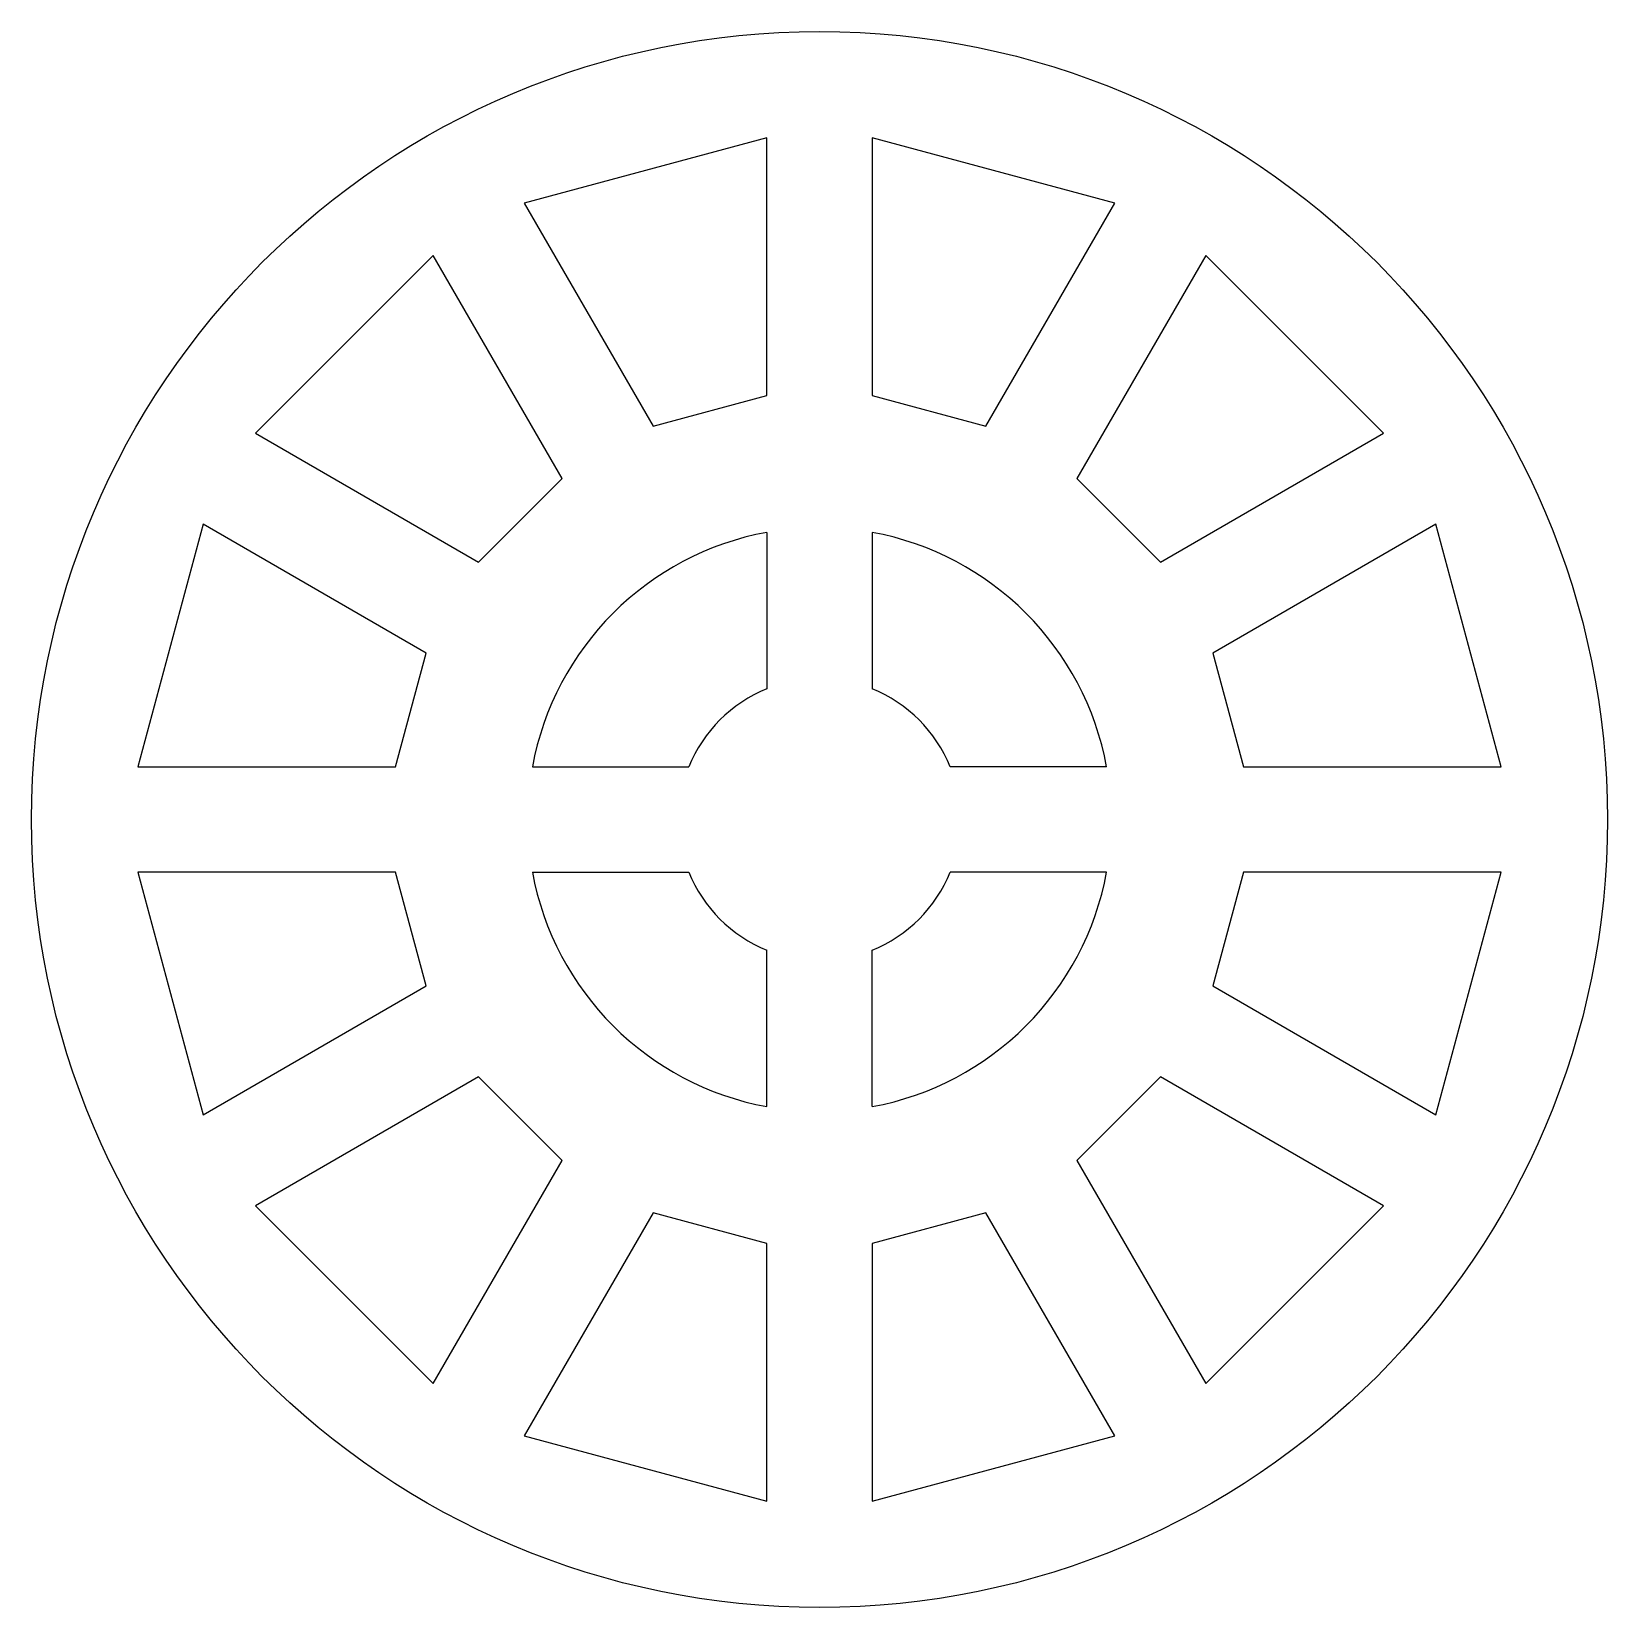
# Model space of a CAD drawing. Header units: millimetres. Extents: x -10151.241 to -10151.091, y -366.368 to -366.218.
import ezdxf

# ---------------------------------------------------------------- set-up
doc = ezdxf.new("R2010")
doc.units = ezdxf.units.MM
doc.layers.add('Tub_esgoto_caixas', color=2, linetype='Continuous')

msp = doc.modelspace()

# ---------------------------------------------------------------- linework, layer by layer
at = {"layer": 'Tub_esgoto_caixas', "color": 1}
for p, q in [((-10151.17089264554, -366.2277259187881), (-10151.19398690735, -366.2339140075915)), ((-10151.17089264554, -366.2522418456097), (-10151.17089264554, -366.2277259187881)), ((-10151.13778941879, -366.2339140075905), (-10151.16088368059, -366.2277259187899)), ((-10151.16088368059, -366.2277259187899), (-10151.16088368059, -366.2522418456078)), ((-10151.19398690735, -366.2339140075915), (-10151.18172894394, -366.2551454230147)), ((-10151.15004738219, -366.2551454230156), (-10151.13778941879, -366.2339140075905)), ((-10151.20265492526, -366.2389184900629), (-10151.21956109827, -366.2558246630715)), ((-10151.19039696185, -366.2601499054868), (-10151.20265492526, -366.2389184900629)), ((-10151.12912140088, -366.2389184900653), (-10151.14137936429, -366.2601499054885)), ((-10151.11221522787, -366.2558246630719), (-10151.12912140088, -366.2389184900653)), ((-10151.18172894394, -366.2551454230147), (-10151.17089264554, -366.2522418456097)), ((-10151.16088368059, -366.2522418456078), (-10151.15004738219, -366.2551454230156)), ((-10151.21956109827, -366.2558246630715), (-10151.19832968285, -366.2680826264817)), ((-10151.13344664329, -366.2680826264836), (-10151.11221522787, -366.2558246630719)), ((-10151.19832968285, -366.2680826264817), (-10151.19039696185, -366.2601499054868)), ((-10151.14137936429, -366.2601499054885), (-10151.13344664329, -366.2680826264836)), ((-10151.22456558075, -366.2644926809803), (-10151.23075366955, -366.2875869427903)), ((-10151.20333416532, -366.2767506443902), (-10151.22456558075, -366.2644926809803)), ((-10151.17089264554, -366.2652609238589), (-10151.17089264554, -366.2801506995816)), ((-10151.1608836806, -366.2652609238592), (-10151.1608836806, -366.2801506995821)), ((-10151.1072107454, -366.2644926809821), (-10151.12844216082, -366.276750644392)), ((-10151.10102265659, -366.2875869427912), (-10151.1072107454, -366.2644926809821)), ((-10151.20623774272, -366.2875869427903), (-10151.20333416532, -366.2767506443902)), ((-10151.12844216082, -366.276750644392), (-10151.12553858341, -366.287586942793)), ((-10151.23075366955, -366.2875869427903), (-10151.20623774272, -366.2875869427903)), ((-10151.19321866447, -366.2875869427912), (-10151.17832888875, -366.2875869427912)), ((-10151.13855766166, -366.2875869427909), (-10151.15344743739, -366.2875869427909)), ((-10151.12553858341, -366.287586942793), (-10151.10102265659, -366.2875869427912)), ((-10151.23075366955, -366.2975959077353), (-10151.22456558074, -366.3206901695443)), ((-10151.20623774272, -366.2975959077335), (-10151.23075366955, -366.2975959077353)), ((-10151.20333416532, -366.3084322061345), (-10151.20623774272, -366.2975959077335)), ((-10151.19321866447, -366.2975959077374), (-10151.17832888875, -366.2975959077374)), ((-10151.13855766166, -366.297595907737), (-10151.15344743739, -366.297595907737)), ((-10151.12553858341, -366.2975959077389), (-10151.12844216082, -366.308432206139)), ((-10151.10102265659, -366.2975959077389), (-10151.12553858341, -366.2975959077389)), ((-10151.10721074539, -366.3206901695489), (-10151.10102265659, -366.2975959077389)), ((-10151.17089264554, -366.3199219266692), (-10151.17089264554, -366.3050321509463)), ((-10151.1608836806, -366.3199219266694), (-10151.1608836806, -366.3050321509468)), ((-10151.22456558074, -366.3206901695443), (-10151.20333416532, -366.3084322061345)), ((-10151.12844216082, -366.308432206139), (-10151.10721074539, -366.3206901695489)), ((-10151.19832968285, -366.3171002240446), (-10151.21956109827, -366.3293581874564)), ((-10151.19039696185, -366.3250329450398), (-10151.19832968285, -366.3171002240446)), ((-10151.13344664329, -366.3171002240467), (-10151.14137936429, -366.3250329450415)), ((-10151.11221522787, -366.3293581874568), (-10151.13344664329, -366.3171002240467)), ((-10151.20265492526, -366.346264360463), (-10151.19039696185, -366.3250329450398)), ((-10151.14137936429, -366.3250329450415), (-10151.12912140088, -366.3462643604655)), ((-10151.21956109827, -366.3293581874564), (-10151.20265492526, -366.346264360463)), ((-10151.12912140088, -366.3462643604655), (-10151.11221522787, -366.3293581874568)), ((-10151.18172894394, -366.3300374275127), (-10151.19398690735, -366.3512688429378)), ((-10151.17089264554, -366.3329410049186), (-10151.18172894394, -366.3300374275127)), ((-10151.15004738219, -366.3300374275136), (-10151.1608836806, -366.3329410049186)), ((-10151.13778941879, -366.3512688429368), (-10151.15004738219, -366.3300374275136)), ((-10151.17089264554, -366.3574569317384), (-10151.17089264554, -366.3329410049186)), ((-10151.1608836806, -366.3329410049186), (-10151.16088368059, -366.3574569317402)), ((-10151.19398690735, -366.3512688429378), (-10151.17089264554, -366.3574569317384)), ((-10151.16088368059, -366.3574569317402), (-10151.13778941879, -366.3512688429368))]:
    msp.add_line(p, q, dxfattribs=at)
at = {"layer": 'Tub_esgoto_caixas'}
msp.add_circle((-10151.16588816307, -366.2925914252642), 0.07500000000000001, dxfattribs=at)
at = {"layer": 'Tub_esgoto_caixas', "color": 1}
for centre, radius, start, end in [((-10151.16588816307, -366.2925914252635), 0.02778490870720194, 100.3764659336289, 169.6235340669362), ((-10151.16588816307, -366.2925914252642), 0.02778490870720194, 10.3764659336289, 79.62353406693622), ((-10151.16588816307, -366.2925914252635), 0.01340956749193993, 111.9132523078094, 158.0867476927268), ((-10151.16588816307, -366.2925914252642), 0.01340956749193993, 21.91325230780942, 68.08674769272677), ((-10151.16588816307, -366.2925914252642), 0.02778490870720194, 190.3764659336289, 259.6235340669362), ((-10151.16588816307, -366.2925914252642), 0.01340956749193993, 201.9132523078094, 248.0867476927268), ((-10151.16588816307, -366.292591425264), 0.01340956749193993, 291.9132523078094, 338.0867476927268), ((-10151.16588816307, -366.292591425264), 0.02778490870720194, 280.3764659336289, 349.6235340669362)]:
    msp.add_arc(centre, radius, start, end, dxfattribs=at)

doc.saveas('drawing.dxf')
